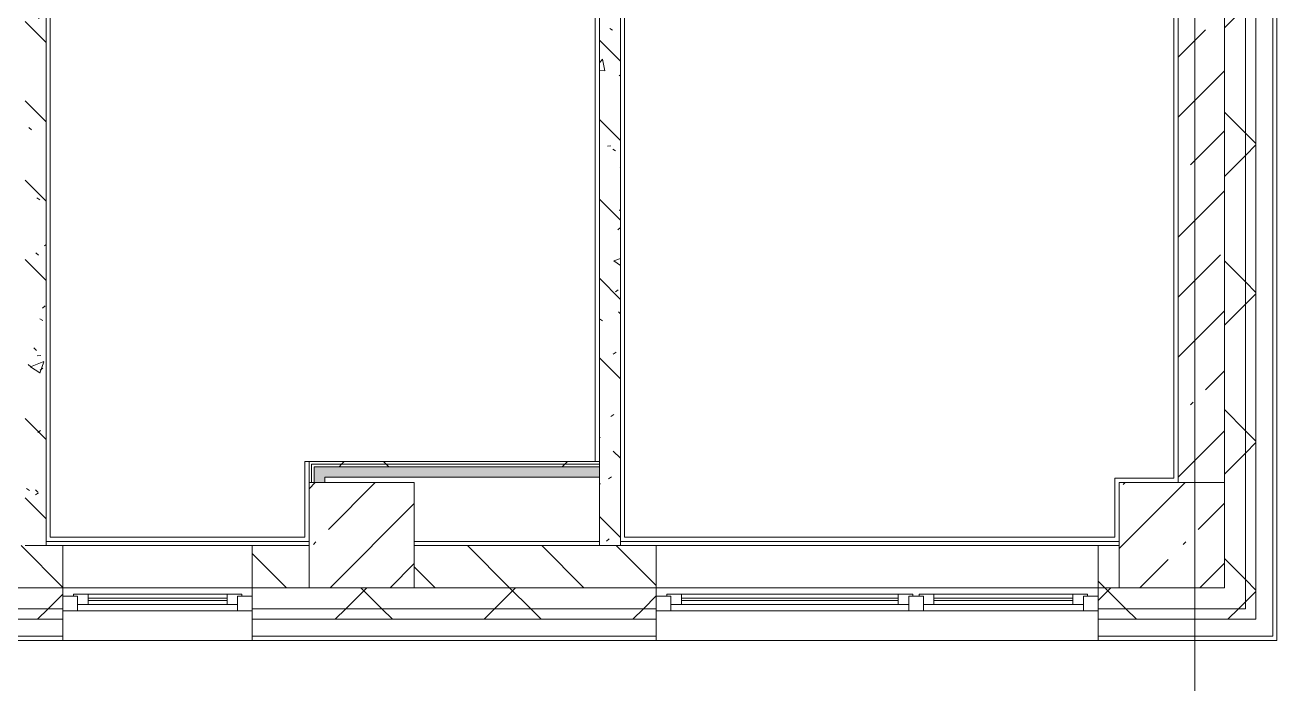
# Model space of a CAD drawing. Header units: millimetres. Extents: x 81425 to 274970, y -8553 to 29000.
# Drawn here: x 226961 to 232910, y 3093 to 6224 of the extents above; entities that cross this region are included whole.
import ezdxf

# ---------------------------------------------------------------- set-up
doc = ezdxf.new("R2010")
doc.units = ezdxf.units.MM
for name, color, linetype, lineweight, true_color in [('A-FLOR-2', 7, 'Continuous', 5, 0xaaaaaa), ('I-WALL-1', 7, 'Continuous', 5, 0xe7e7e7), ('I-WALL-2', 7, 'Continuous', 9, 0xe7e7e7), ('I-WALL-5', 7, 'Continuous', 5, 0x787878)]:
    doc.layers.add(name, color=color, linetype=linetype, lineweight=lineweight, true_color=true_color)
for name, color, linetype, lineweight in [('A-GLAZ-3', 7, 'Continuous', 5), ('A-WALL', 7, 'Continuous', 9), ('A-WALL-7', 7, 'Continuous', 5), ('I-WALL-3', 7, 'Continuous', 5), ('S-COLS-1', 7, 'Continuous', 5), ('Оси', 7, 'Continuous', 9)]:
    doc.layers.add(name, color=color, linetype=linetype, lineweight=lineweight)
pattern_1 = [(45, (147960.1, 0), (-353.5534, 353.5534), []), (135, (147960.1, 0), (-353.5534, -353.5534), [])]
pattern_2 = [(135, (147960.1, 0), (-377.1708, -377.1708), [533.4, -88.9, 17.78, -88.9]), (135, (147960.1, 376.94), (-377.1708, -377.1708), []), (50, (147960.1, 0), (637.6445, -55.7866), [66.675, -733.425]), (355, (147960.1, 0), (-123.3494, 668.699), [53.34, -586.74]), (100.451, (148013.2, -4.65), (514.299, 612.908), [56.665, -623.315]), (46.184, (147960.1, 177.8), (948.7764, -147.15), [100.012, -1100.137]), (96.636, (148039.1, 165.5), (830.909, 865.997), [84.998, -934.973]), (351.184, (147960.1, 177.8), (830.918, 865.988), [80.01, -880.11]), (21, (148049, 133.35), (530.6506, -357.9283), [66.675, -733.425]), (326, (148049, 133.35), (216.308, 644.6585), [53.34, -586.74]), (71.451, (148093.2, 103.5), (746.9596, 286.7243), [56.665, -623.315]), (37.5, (147960.08, 0), (10.81053, 295.9426), [16.764, -562.864, 16.764, -578.866, -588.962]), (37.5, (147960.08, 0), (10.81053, 295.9426), [-1175.258, 16.764, -572.198]), (7.5, (147960.08, 0), (233.8692, 350.6318), [16.764, -322.834, 16.764, -549.529, -224.472]), (7.5, (147960.08, 0), (233.8692, 350.6318), [-905.891, 16.764, -207.708]), (327.5, (147761.83, 0), (474.5678, -20.0513), [16.764, -205.486, 16.764, -676.656, -920.115]), (327.5, (147761.83, 0), (474.5678, -20.0513), [-915.67, 16.764, -903.351]), (317.5, (147672.93, 0), (518.4522, 88.9934), [16.764, -272.161, 16.764, -443.738, -653.415]), (317.5, (147672.93, 0), (518.4522, 88.9934), [-749.427, 16.764, -636.651])]
pattern_3 = [(45, (147960.1, 0), (-530.33, 530.33), []), (135, (147960.1, 0), (-530.33, -530.33), [])]

# ---------------------------------------------------------------- blocks, each defined once
blk = doc.blocks.new('BSC_Колонна _Прямоугольная - 500х500-V56-1_8_3_птичка')
at = {"layer": 'S-COLS-1'}
h = blk.add_hatch(dxfattribs=at)
h.set_pattern_fill('FP_79', color=256, style=0, pattern_type=2)
h.set_pattern_definition([(45, (-80600, -3800), (-285.1231, 285.1231), []), (45, (-80314.88, -3800), (-285.1231, 285.1231), [504.031, -100.806, 16.764, -84.042])])
h.paths.add_polyline_path([(250, -250), (250, 250), (-250, 250), (-250, -250), (140.6, -250)])
for p, q in [((250, 250), (-250, 250)), ((-250, 250), (-250, -250)), ((250, -250), (250, 250)), ((-250, -250), (250, -250))]:
    blk.add_line(p, q, dxfattribs=at)
blk = doc.blocks.new('120_Окно_СКБ_1Ст - 120_Окно_СКБ_1Ст 900х2500_h_-19906150-1_8_3_птичка')
at = {"layer": 'A-GLAZ-3'}
for p, q in [((-450, -75), (-450, -5)), ((-450, -5), (-380, -5)), ((450, -5), (-450, -5)), ((-380, -5), (-380, -75)), ((380, -35), (-380, -35)), ((-380, -35), (-380, -75)), ((-330, -85), (-330, -35)), ((-330, -55), (330, -55)), ((330, -85), (330, -35)), ((380, -75), (380, -5)), ((380, -5), (450, -5)), ((380, -75), (380, -35)), ((450, -5), (450, -75)), ((-380, -75), (-450, -75)), ((-450, -75), (-400, -75)), ((-380, -75), (-400, -75)), ((-400, -75), (-400, -85)), ((-400, -85), (400, -85)), ((400, -85), (-400, -85)), ((330, -65), (-330, -65)), ((450, -75), (380, -75)), ((400, -75), (380, -75)), ((400, -75), (450, -75)), ((400, -85), (400, -75))]:
    blk.add_line(p, q, dxfattribs=at)
blk = doc.blocks.new('120_Окно_СКБ_2Ст - 120_Окно_СКБ_2Ст 2100х2500 _мал створка СЛЕВА_-19967351-1_8_3_птичка')
at = {"layer": 'A-GLAZ-3'}
for p, q in [((-1050, -75), (-1050, -5)), ((-1050, -5), (-980, -5)), ((1050, -5), (-1050, -5)), ((-980, -5), (-980, -75)), ((-220, -35), (-980, -35)), ((-980, -35), (-980, -75)), ((-930, -85), (-930, -35)), ((-930, -55), (-270, -55)), ((-270, -85), (-270, -35)), ((-220, -75), (-220, -5)), ((-220, -5), (-150, -5)), ((-220, -75), (-220, -35)), ((-150, -5), (-150, -75)), ((980, -35), (-150, -35)), ((-150, -35), (-150, -75)), ((-100, -85), (-100, -35)), ((-100, -55), (930, -55)), ((930, -85), (930, -35)), ((980, -75), (980, -5)), ((980, -5), (1050, -5)), ((980, -75), (980, -35)), ((1050, -5), (1050, -75)), ((-980, -75), (-1050, -75)), ((-1050, -75), (-1000, -75)), ((-980, -75), (-1000, -75)), ((-1000, -75), (-1000, -85)), ((-1000, -85), (-200, -85)), ((-200, -85), (-1000, -85)), ((-270, -65), (-930, -65)), ((-150, -75), (-220, -75)), ((-200, -75), (-220, -75)), ((-200, -75), (-170, -75)), ((-200, -85), (-200, -75)), ((-150, -75), (-170, -75)), ((-170, -75), (-170, -85)), ((-170, -85), (1000, -85)), ((1000, -85), (-170, -85)), ((930, -65), (-100, -65)), ((1050, -75), (980, -75)), ((1000, -75), (980, -75)), ((1000, -75), (1050, -75)), ((1000, -85), (1000, -75))]:
    blk.add_line(p, q, dxfattribs=at)
blk = doc.blocks.new('BSC_Колонна _Прямоугольная - 500х500-V174-1_8_3_птичка')
at = {"layer": 'S-COLS-1'}
h = blk.add_hatch(dxfattribs=at)
h.set_pattern_fill('FP_188', color=256, style=0, pattern_type=2)
h.set_pattern_definition([(45, (-84450, -3800), (-285.1231, 285.1231), []), (45, (-84164.88, -3800), (-285.1231, 285.1231), [504.031, -100.806, 16.764, -84.042])])
h.paths.add_polyline_path([(8.5, -250), (250, -250), (250, 250), (-250, 250), (-250, -250)])
for p, q in [((250, 250), (-250, 250)), ((-250, 250), (-250, -250)), ((250, -250), (250, 250)), ((-250, -250), (250, -250))]:
    blk.add_line(p, q, dxfattribs=at)

msp = doc.modelspace()

# ---------------------------------------------------------------- hatches: boundary and pattern name
at = {"layer": 'A-WALL-7'}
h = msp.add_hatch(dxfattribs=at)
h.set_pattern_fill('FP_83', color=256, style=0, pattern_type=2)
h.set_pattern_definition(pattern_1)
h.paths.add_polyline_path([(232660.1, 3550), (232760.1, 3550), (232760, 7500), (232668.1, 7500), (232660.1, 7492), (232660.1, 4050)])
h = msp.add_hatch(dxfattribs=at)
h.set_pattern_fill('FP_83', color=256, style=0, pattern_type=2)
h.set_pattern_definition(pattern_1)
h.paths.add_polyline_path([(232770.1, 3450), (232810.1, 3450), (232810.1, 7500), (232760.1, 7500), (232760.1, 3450)])
h = msp.add_hatch(dxfattribs=at)
h.set_pattern_fill('FP_94', color=256, style=0, pattern_type=2)
h.set_pattern_definition([(135, (147960.08, 0), (-176.7767, -176.7767), [])])
h.paths.add_polyline_path([(224053.3, 3550), (225040.1, 3550), (225040.1, 3750), (223940.1, 3750), (223940.1, 3550)])
h.paths.add_polyline_path([(226960.6, 3550), (227140.6, 3550), (227140.6, 3750), (225940.1, 3750), (225940.1, 3550), (226841.7, 3550)])
h.paths.add_polyline_path([(232060.1, 3550), (232160.1, 3550), (232160.1, 3750), (232060.1, 3750), (232060.1, 3554.3)])
h.paths.add_polyline_path([(228040.6, 3550), (228310.1, 3550), (228310.1, 3750), (228040.6, 3750), (228040.6, 3727.7)])
h.paths.add_polyline_path([(229960.1, 3550), (229960.1, 3750), (228810.1, 3750), (228810.1, 3550)])
h = msp.add_hatch(dxfattribs=at)
h.set_pattern_fill('FP_83', color=256, style=0, pattern_type=2)
h.set_pattern_definition(pattern_1)
h.paths.add_polyline_path([(232418.6, 3450), (232760.1, 3450), (232760.1, 3550), (232060.1, 3550), (232060.1, 3450), (232160.1, 3450)])
h.paths.add_polyline_path([(224982.8, 3450), (225040.1, 3455.7), (225040.1, 3550), (223818.1, 3546.3), (223818.1, 3450), (224578.3, 3450)])
h.paths.add_polyline_path([(225940.1, 3450), (227140.6, 3450), (227140.6, 3550), (225940.1, 3550), (225940.1, 3466.9)])
h.paths.add_polyline_path([(228700.7, 3450), (229960.1, 3450), (229960.1, 3550), (228040.6, 3550), (228040.6, 3450)])
h = msp.add_hatch(dxfattribs=at)
h.set_pattern_fill('FP_83', color=256, style=0, pattern_type=2)
h.set_pattern_definition(pattern_1)
h.paths.add_polyline_path([(232060.1, 3400), (232810.1, 3400), (232810.1, 3450), (232060.1, 3450), (232060.1, 3440)])
h.paths.add_polyline_path([(224982.8, 3400), (225040.1, 3400), (225040.1, 3450), (223818.1, 3450), (223818.1, 3400), (224053.3, 3400)])
h.paths.add_polyline_path([(226841.7, 3400), (227140.6, 3400), (227140.6, 3450), (225940.1, 3450), (225940.1, 3400)])
h.paths.add_polyline_path([(228040.6, 3400), (229960.1, 3400), (229960.1, 3450), (228040.6, 3450), (228040.6, 3440)])
at = {"layer": 'I-WALL-1'}
msp.add_hatch(color=256, dxfattribs=at).paths.add_polyline_path([(229690.1, 4075), (229690.1, 4125), (228385.1, 4125), (228385.1, 4075), (228810.1, 4075)])
at = {"layer": 'I-WALL-2'}
msp.add_hatch(color=256, dxfattribs=at).paths.add_polyline_path([(228335.1, 4050), (228385.1, 4050), (228385.1, 4125), (228335.1, 4124.5), (228335.1, 4095.2)])
at = {"layer": 'I-WALL-3'}
h = msp.add_hatch(dxfattribs=at)
h.set_pattern_fill('FP_63', color=256, style=0, pattern_type=2)
h.set_pattern_definition([(45, (147960.08, 0), (-285.1231, 285.1231), []), (45, (148245.2, 0), (-285.1231, 285.1231), [504.031, -100.806, 16.764, -84.042])])
h.paths.add_polyline_path([(232660.1, 4050), (232660.1, 10900), (232440.1, 10900), (232440.1, 4050)])
h = msp.add_hatch(dxfattribs=at)
h.set_pattern_fill('FP_199', color=256, style=0, pattern_type=2)
h.set_pattern_definition(pattern_3)
h.paths.add_polyline_path([(228385.1, 4137.5), (229690.1, 4137.5), (229690.1, 4150), (228322.6, 4150), (228322.6, 4137.5), (228335.1, 4137.5)])
h = msp.add_hatch(dxfattribs=at)
h.set_pattern_fill('FP_199', color=256, style=0, pattern_type=2)
h.set_pattern_definition(pattern_3)
h.paths.add_polyline_path([(229670.1, 4125), (229690.1, 4125), (229690.1, 4137.5), (228335.1, 4137.5), (228335.1, 4125), (228385.1, 4125)])
at = {"layer": 'I-WALL-5'}
h = msp.add_hatch(dxfattribs=at)
h.set_pattern_fill('FP_92', color=256, style=0, pattern_type=2)
h.set_pattern_definition(pattern_2)
h.paths.add_polyline_path([(226960.6, 3750), (227060.6, 3750), (227060.6, 9100), (226960.6, 9100), (226960.6, 3762.9)])
h = msp.add_hatch(dxfattribs=at)
h.set_pattern_fill('FP_92', color=256, style=0, pattern_type=2)
h.set_pattern_definition(pattern_2)
h.paths.add_polyline_path([(229690.1, 3750), (229790.1, 3750), (229790.1, 9100), (229690.1, 9100), (229690.1, 3770)])

# ---------------------------------------------------------------- linework, layer by layer
at = {"layer": 'A-FLOR-2'}
for p, q in [((232420.1, 4070), (232420.1, 10880)), ((229810.1, 9220), (229810.1, 3790)), ((227080.6, 9080), (227080.6, 3790)), ((229670.1, 4150), (229670.1, 9080)), ((228290.1, 3790), (228290.1, 4150)), ((228290.1, 4150), (228310.1, 4150)), ((232140.1, 3790), (232140.1, 4070)), ((232140.1, 4070), (232420.1, 4070)), ((227080.6, 3790), (228290.1, 3790)), ((229810.1, 3790), (232140.1, 3790))]:
    msp.add_line(p, q, dxfattribs=at)
at = {"layer": 'A-WALL'}
for p, q in [((232760.1, 3450), (232760.1, 7500)), ((232810.1, 3400), (232810.1, 7500)), ((232890.1, 3320), (232890.1, 7500)), ((228322.6, 4050), (228322.6, 4137.5)), ((229690.1, 4137.5), (228322.6, 4137.5)), ((228335.1, 4050), (228335.1, 4125)), ((229690.1, 4125), (228335.1, 4125)), ((226960.6, 3750), (227060.6, 3750)), ((229690.1, 3750), (229790.1, 3750)), ((227140.6, 3550), (225940.1, 3550)), ((228310.1, 3550), (228040.6, 3550)), ((229960.1, 3550), (228810.1, 3550)), ((232160.1, 3550), (232060.1, 3550)), ((225940.1, 3450), (227140.6, 3450)), ((225940.1, 3400), (227140.6, 3400)), ((228040.6, 3450), (229960.1, 3450)), ((228040.6, 3400), (229960.1, 3400)), ((232060.1, 3450), (232760.1, 3450)), ((232060.1, 3400), (232810.1, 3400)), ((225940.1, 3320), (227140.6, 3320)), ((228040.6, 3320), (229960.1, 3320)), ((232060.1, 3320), (232890.1, 3320))]:
    msp.add_line(p, q, dxfattribs=at)
at = {"layer": 'A-WALL-7'}
for p, q in [((232910.1, 3300), (232910.1, 7492)), ((232660.1, 4050), (232660.1, 4050)), ((227060.6, 3750), (228310.1, 3750)), ((227140.6, 3300), (227140.6, 3750)), ((228040.6, 3750), (228040.6, 3300)), ((229690.1, 3750), (228810.1, 3750)), ((229790.1, 3750), (232160.1, 3750)), ((229960.1, 3300), (229960.1, 3750)), ((232060.1, 3750), (232060.1, 3300)), ((223818.1, 3300), (232910.1, 3300))]:
    msp.add_line(p, q, dxfattribs=at)
at = {"layer": 'I-WALL-3'}
for p, q in [((232440.1, 10900), (232440.1, 4050)), ((232660.1, 4050), (232660.1, 10900)), ((229790.1, 3750), (229790.1, 9200)), ((227060.6, 3750), (227060.6, 9100)), ((229690.1, 9100), (229690.1, 3750)), ((228310.1, 4150), (228310.1, 4050)), ((229690.1, 4150), (228310.1, 4150)), ((228385.1, 4050), (228385.1, 4075)), ((228385.1, 4075), (229690.1, 4075)), ((227060.6, 3770), (228310.1, 3770)), ((228810.1, 3770), (229690.1, 3770)), ((229790.1, 3770), (232160.1, 3770)), ((228040.6, 3550), (227140.6, 3550)), ((232060.1, 3550), (229960.1, 3550))]:
    msp.add_line(p, q, dxfattribs=at)
at = {"layer": 'Оси'}
msp.add_line((232520.1, -1906.3), (232520.1, 9979), dxfattribs=at)

# ---------------------------------------------------------------- block references
at = {"layer": 'A-GLAZ-3', "rotation": 180}
for name, p in [('120_Окно_СКБ_1Ст - 120_Окно_СКБ_1Ст 900х2500_h_-19906150-1_8_3_птичка', (227590.6, 3435)), ('120_Окно_СКБ_2Ст - 120_Окно_СКБ_2Ст 2100х2500 _мал створка СЛЕВА_-19967351-1_8_3_птичка', (231010.1, 3435))]:
    msp.add_blockref(name, p, dxfattribs=at)
at = {"layer": 'S-COLS-1'}
for name, p in [('BSC_Колонна _Прямоугольная - 500х500-V56-1_8_3_птичка', (228560.1, 3800)), ('BSC_Колонна _Прямоугольная - 500х500-V174-1_8_3_птичка', (232410.1, 3800))]:
    msp.add_blockref(name, p, dxfattribs=at)

doc.saveas('drawing.dxf')
